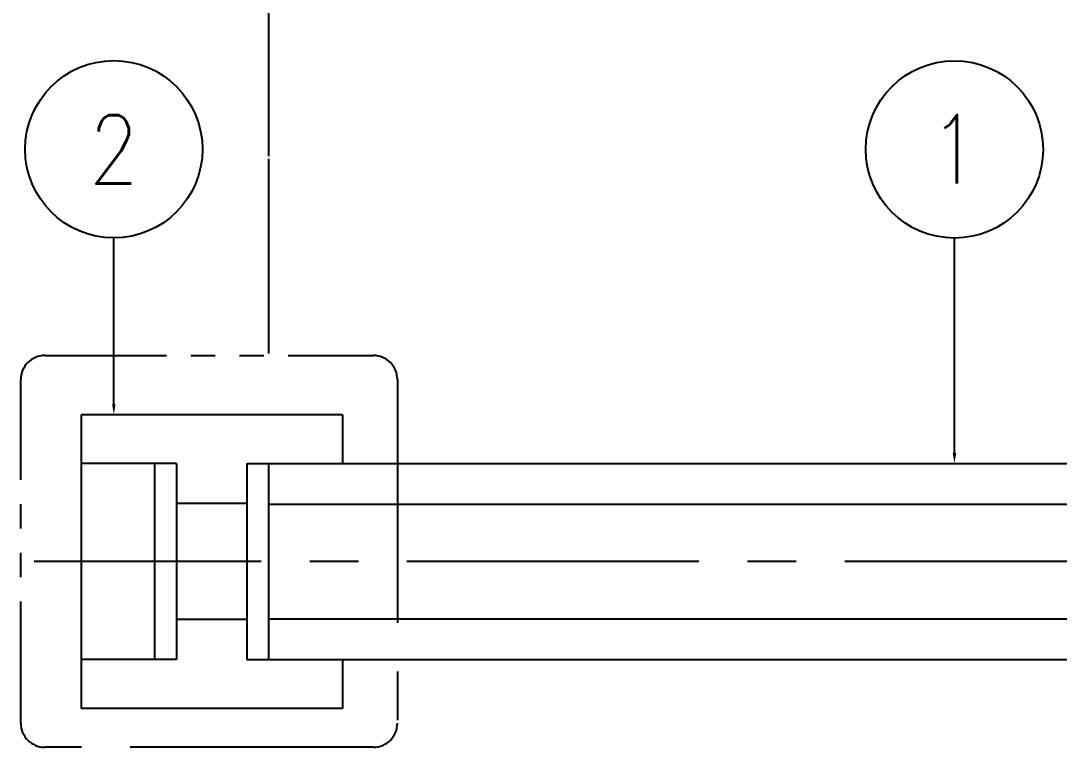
# Model space of a CAD drawing. Extents: x 0 to 841, y 0 to 594.
# Drawn here: x 78.52 to 115.87, y 504.6 to 530.72 of the extents above; entities that cross this region are included whole.
import ezdxf
from ezdxf.enums import TextEntityAlignment as Align

# ---------------------------------------------------------------- set-up
doc = ezdxf.new("R2010")
doc.units = 0
doc.header["$LTSCALE"] = 7
doc.header["$MEASUREMENT"] = 0
for name, pattern in [('C12', [40, 34, -2, 2, -2]), ('CENTER2', [1.125, 0.75, -0.125, 0.125, -0.125]), ('CONT', [1, 1, 0]), ('PHANTOM', [2.5, 1.25, -0.25, 0.25, -0.25, 0.25, -0.25])]:
    doc.linetypes.add(name, pattern=pattern)
for name, color, linetype in [('6', 6, 'PHANTOM'), ('CEN2', 1, 'C12'), ('DIM', 4, 'Continuous')]:
    doc.layers.add(name, color=color, linetype=linetype)
doc.styles.add('ROMANS', font='romans.shx')

msp = doc.modelspace()

# ---------------------------------------------------------------- linework, layer by layer
at = {"color": 4, "linetype": 'CONT'}
msp.add_line((87.449, 518.759), (87.449, 551.938), dxfattribs=at)
at = {"color": 3, "linetype": 'ByBlock'}
for p, q in [((90.089, 516.555), (80.691, 516.555)), ((80.691, 516.555), (80.691, 505.995)), ((86.657, 516.555), (84.123, 516.555)), ((90.089, 516.555), (90.089, 514.799)), ((84.123, 514.799), (80.691, 514.799)), ((83.331, 514.799), (83.331, 507.751)), ((84.123, 514.799), (84.123, 507.751)), ((86.657, 514.799), (86.657, 507.751)), ((86.657, 514.799), (90.089, 514.799)), ((87.449, 514.799), (266.969, 514.799)), ((87.449, 507.751), (87.449, 514.799)), ((86.657, 513.361), (84.123, 513.361)), ((87.449, 513.334), (170.609, 513.334)), ((86.657, 509.189), (84.123, 509.189)), ((87.449, 509.216), (170.609, 509.216)), ((84.123, 507.751), (80.691, 507.751)), ((86.657, 507.751), (267.761, 507.751)), ((90.089, 507.751), (90.089, 505.995)), ((90.089, 505.995), (80.691, 505.995))]:
    msp.add_line(p, q, dxfattribs=at)
at = {"layer": '6', "ltscale": 0.5}
for p, q in [((79.386, 518.685, 0), (91.206, 518.685, 0)), ((78.522, 505.463, 0), (78.522, 517.821, 0))]:
    msp.add_line(p, q, dxfattribs=at)
at = {"layer": '6'}
for p, q in [((92.07, 517.821, 0), (92.07, 505.463, 0)), ((91.206, 504.599, 0), (79.386, 504.599, 0))]:
    msp.add_line(p, q, dxfattribs=at)
at = {"layer": '6', "ltscale": 0.5}
for centre, start, end in [((79.386, 517.821, 0), 90, 180), ((91.206, 517.821, 0), 0, 90), ((79.386, 505.463, 0), 180, 270)]:
    msp.add_arc(centre, 0.864, start, end, dxfattribs=at)
at = {"layer": '6'}
msp.add_arc((91.206, 505.463, 0), 0.864, 270, 0, dxfattribs=at)
at = {"layer": 'CEN2', "linetype": 'CENTER2', "ltscale": 2}
msp.add_line((276.164, 511.275), (79, 511.275), dxfattribs=at)
at = {"layer": 'DIM', "color": 4, "lineweight": -2}
for p, q in [((81.869, 516.93), (81.869, 522.915)), ((112.107, 515.174), (112.107, 522.911))]:
    msp.add_line(p, q, dxfattribs=at)
at = {"layer": 'DIM'}
for centre in [(81.869, 526.102), (112.107, 526.098)]:
    msp.add_circle(centre, 3.188, dxfattribs=at)
at = {"layer": 'DIM', "color": 4, "lineweight": -2}
for points in [[(81.932, 516.93), (81.869, 516.555), (81.807, 516.93)], [(112.169, 515.174), (112.107, 514.799), (112.044, 515.174)]]:
    msp.add_solid(points, dxfattribs=at)

# ---------------------------------------------------------------- texts
at = {"layer": 'DIM', "color": 2, "style": 'ROMANS', "width": 0.85}
for s, p in [('2', (81.869, 526.102)), ('1', (112.107, 526.098))]:
    msp.add_text(s, height=2.463, dxfattribs=at).set_placement(p, align=Align.MIDDLE_CENTER)

doc.saveas('drawing.dxf')
